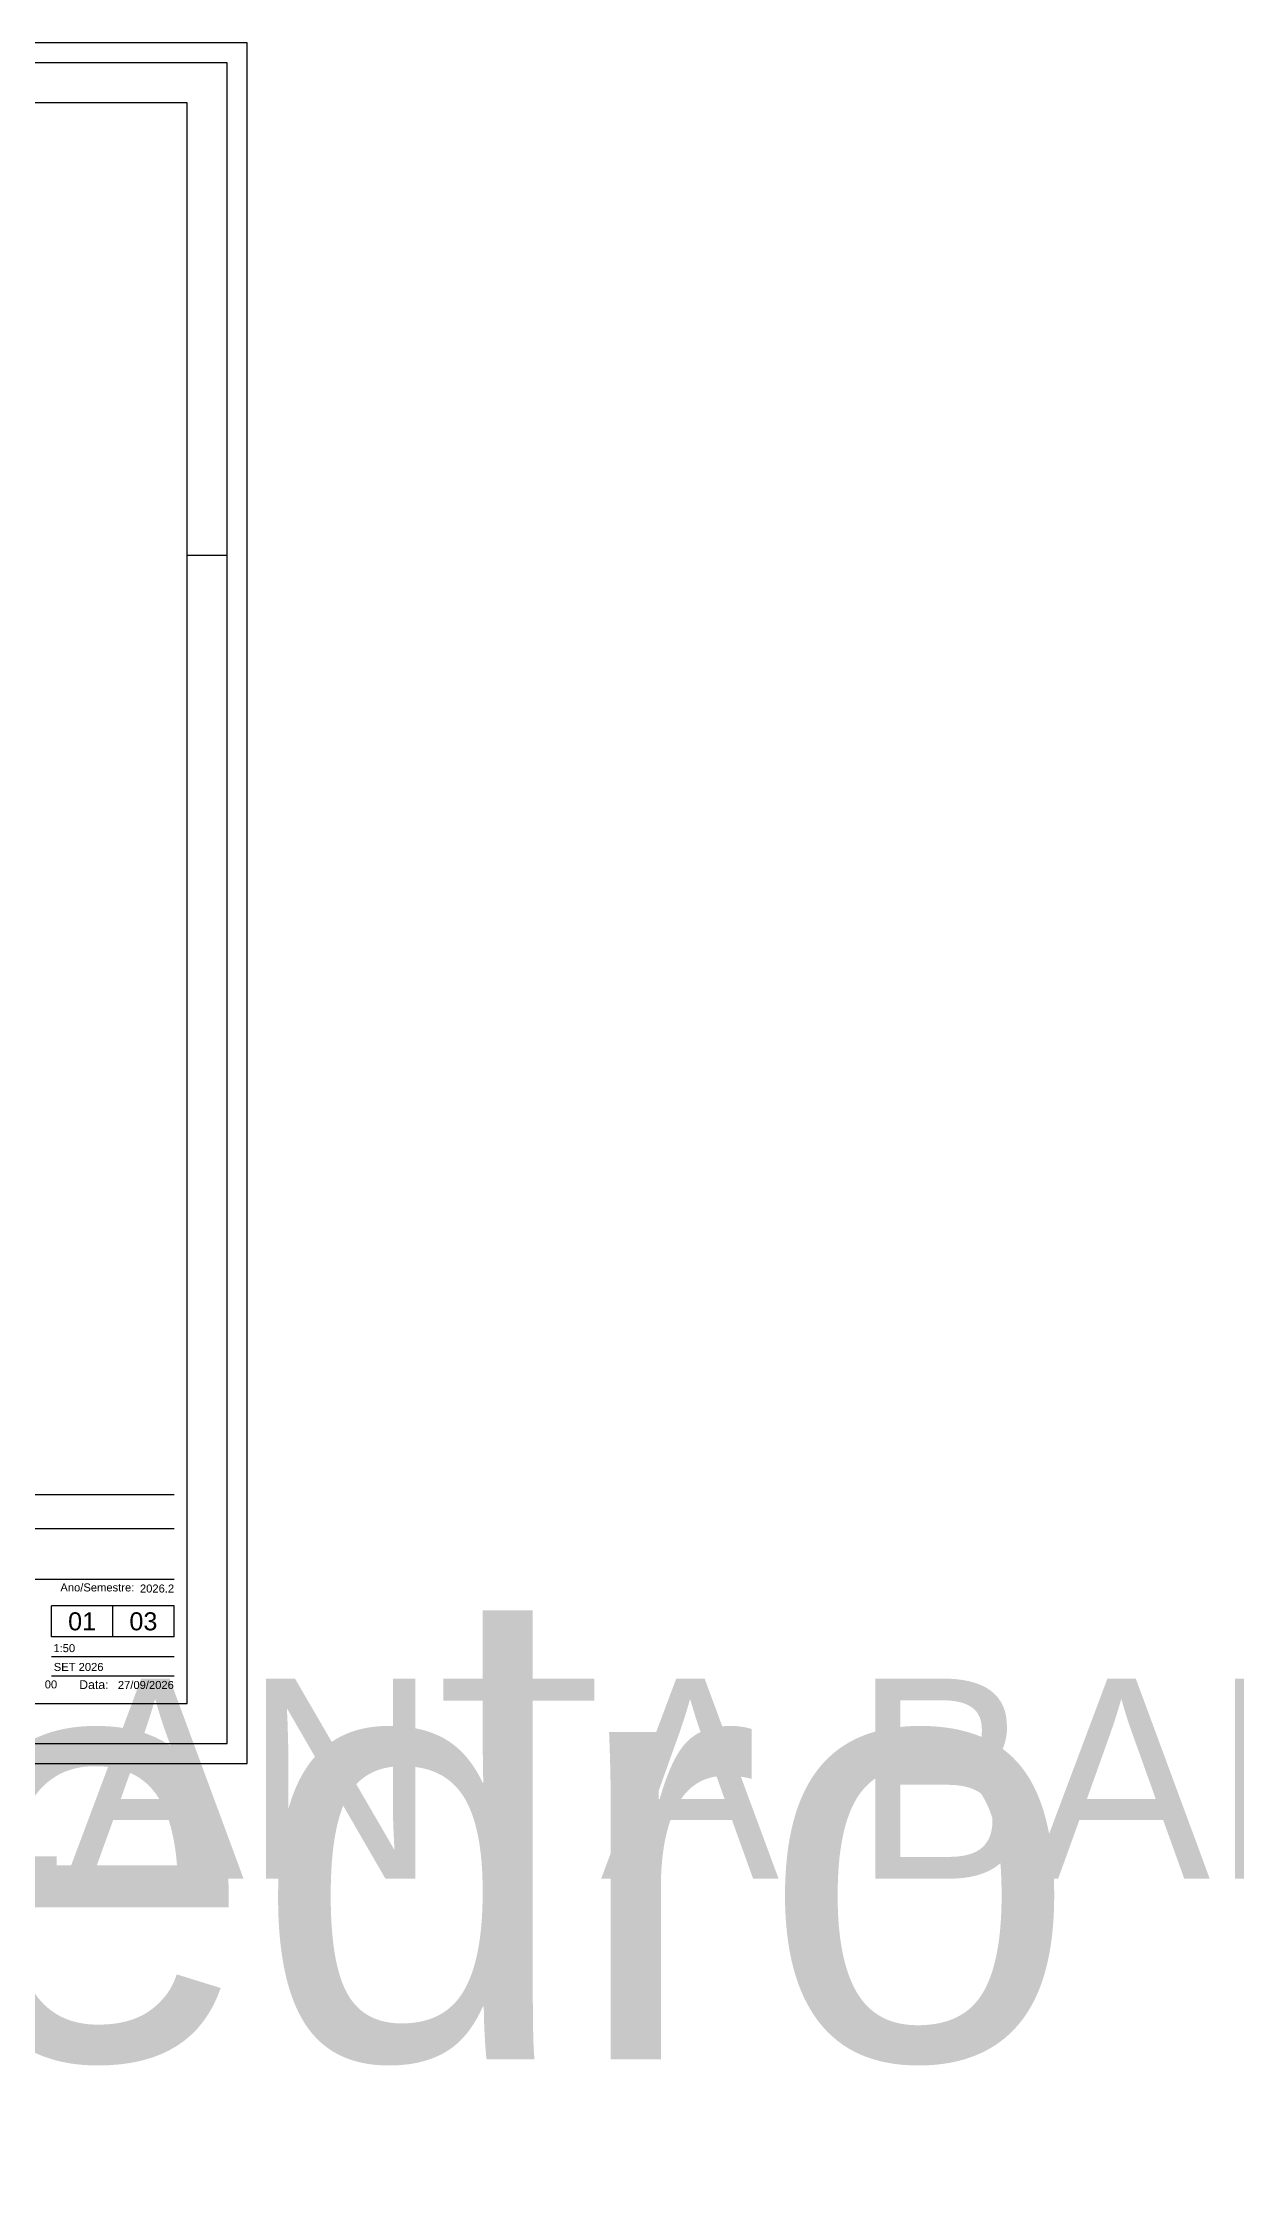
# Model space of a CAD drawing. Header units: metres. Extents: x -202116 to 907, y 1 to 978226.
# Drawn here: x 21.61 to 36.53, y 1.33 to 28.13 of the extents above; entities that cross this region are included whole.
import ezdxf
from ezdxf.enums import TextEntityAlignment as Align

# ---------------------------------------------------------------- set-up
doc = ezdxf.new("R2018")
doc.units = ezdxf.units.M
doc.header["$LTSCALE"] = 0.25
doc.layers.add('0_MRG_AUX', color=7, linetype='Continuous', true_color=0xecbcd1, plot=False)
doc.layers.add('CAR_0', color=7, linetype='Continuous', true_color=0xff6b00, plot=False)
for name, color, linetype in [('ARQ_ALV CT', 5, 'Continuous'), ('ARQ_SIMB 01', 1, 'Continuous'), ('CAR_LINHAS_CINZA', 8, 'Continuous'), ('CAR_LINHAS_DESTAQUE', 3, 'Continuous'), ('CAR_TEXTO_CINZA', 8, 'Continuous'), ('CAR_TEXTO_PRETO', 1, 'Continuous'), ('MRG_EXTERNA', 1, 'Continuous'), ('MRG_INTERNA', 2, 'Continuous')]:
    doc.layers.add(name, color=color, linetype=linetype)
doc.styles.add('Arial', font='arial.ttf')
doc.styles.get("Standard").update_dxf_attribs({"font": 'arial.ttf'})

# ---------------------------------------------------------------- blocks, each defined once
blk = doc.blocks.new('FORMATO_A2mmD')
at = {"layer": '0_MRG_AUX'}
blk.add_lwpolyline([(5, -5), (5, 425), (-599, 425), (-599, -5)], close=True, dxfattribs=at)
at = {"layer": 'MRG_EXTERNA'}
blk.add_lwpolyline([(0, 0), (0, 420), (-594, 420), (-594, 0)], close=True, dxfattribs=at)
at = {"layer": 'MRG_INTERNA'}
for p, q in [((-473, 410), (-473, 420)), ((-377, 410), (-377, 420)), ((-377, 410), (-377, 420)), ((-281, 410), (-281, 420)), ((-185, 410), (-185, 420)), ((-185, 410), (-185, 420)), ((-569, 297), (-594, 297)), ((-10, 297), (0, 297)), ((-473, 10), (-473, 0)), ((-377, 10), (-377, 0)), ((-377, 10), (-377, 0)), ((-281, 10), (-281, 0)), ((-185, 10), (-185, 0)), ((-185, 10), (-185, 0))]:
    blk.add_line(p, q, dxfattribs=at)
blk.add_lwpolyline([(-569, 410), (-569, 10), (-10, 10), (-10, 410)], close=True, dxfattribs=at)
blk = doc.blocks.new('carimbo')
at = {"layer": 'CAR_0'}
for p, q in [((0, 0), (0, 0.05225)), ((-0.175, 0), (0, 0))]:
    blk.add_line(p, q, dxfattribs=at)
at = {"layer": 'CAR_LINHAS_CINZA'}
for p, q in [((-0.17336, 0.05225), (-0.00329, 0.05225)), ((-0.17336, 0.04375), (-0.00329, 0.04375)), ((-0.00329, 0.031), (-0.17336, 0.031))]:
    blk.add_line(p, q, dxfattribs=at)
at = {"layer": 'CAR_LINHAS_DESTAQUE'}
for p, q in [((-0.00329, 0.02443), (-0.03396, 0.02443)), ((-0.03396, 0.01665), (-0.03396, 0.02443)), ((-0.01862, 0.01665), (-0.01862, 0.02443)), ((-0.00329, 0.01665), (-0.00329, 0.02443)), ((-0.00329, 0.01665), (-0.03396, 0.01665))]:
    blk.add_line(p, q, dxfattribs=at)
at = {"layer": 'CAR_TEXTO_CINZA'}
for p, q in [((-0.00329, 0.01165), (-0.03396, 0.01165)), ((-0.00329, 0.00685), (-0.03396, 0.00685))]:
    blk.add_line(p, q, dxfattribs=at)
at = {"layer": 'CAR_TEXTO_CINZA', "style": 'Arial'}
for s, height, p in [('Ano/Semestre:', 0.002, (-0.03171, 0.02803)), ('Data:', 0.0022, (-0.02701, 0.00365))]:
    blk.add_text(s, height=height, dxfattribs=at).set_placement(p)
at = {"layer": 'CAR_TEXTO_CINZA', "style": 'Arial', "flags": 8}
blk.add_attdef('FASE', (-0.17336, 0.04), '', height=0.002, dxfattribs=at)
blk.add_attdef('A/S', text='', height=0.002, dxfattribs=at).set_placement((-0.00329, 0.02776), align=Align.RIGHT)
at = {"layer": 'CAR_TEXTO_PRETO', "lineweight": 30, "flags": 104}
blk.add_attdef('TITULO_01', text='', height=0.003, dxfattribs=at).set_placement((-0.11218, 0.00625), align=Align.MIDDLE_CENTER)
at = {"layer": 'CAR_TEXTO_PRETO', "linetype": 'Continuous', "style": 'Arial', "flags": 8}
for tag, p, height in [('IES-CURSO', (-0.17336, 0.045), 0.006), ('NOME', (-0.17336, 0.033), 0.005)]:
    blk.add_attdef(tag, p, '', height=height, dxfattribs=at)
at = {"layer": 'CAR_TEXTO_PRETO', "style": 'Arial', "flags": 8}
for tag, p in [('DISCIPLINA', (-0.15782, 0.0275)), ('DOCENTE', (-0.15788, 0.024)), ('REVN', (-0.03563, 0.00379)), ('DATAEMISSÃO', (-0.03335, 0.00815))]:
    blk.add_attdef(tag, p, '', height=0.002, dxfattribs=at)
for tag, p in [('NUM', (-0.02629, 0.02054)), ('TOT', (-0.01095, 0.02054))]:
    blk.add_attdef(tag, text='', height=0.0045, dxfattribs=at).set_placement(p, align=Align.MIDDLE_CENTER)
at = {"layer": 'CAR_TEXTO_PRETO', "lineweight": 30, "flags": 104}
blk.add_attdef('DISCENTE', text='', height=0.002, dxfattribs=at).set_placement((-0.15757, 0.01762), align=Align.MIDDLE_LEFT)
at = {"layer": 'CAR_TEXTO_PRETO', "style": 'Arial'}
blk.add_attdef('ESCALA', (-0.03346, 0.01285), '', height=0.002, dxfattribs=at)
at = {"layer": 'CAR_TEXTO_PRETO', "style": 'Arial', "flags": 8}
blk.add_attdef('REVDATA', text='', height=0.002, dxfattribs=at).set_placement((-0.00337, 0.00365), align=Align.RIGHT)

msp = doc.modelspace()

# ---------------------------------------------------------------- block references
at = {"layer": 'ARQ_ALV CT', "xscale": 0.05, "yscale": 0.05, "zscale": 0.05}
msp.add_blockref('FORMATO_A2mmD', (23.918, 6.882), dxfattribs=at)
at = {"layer": 'ARQ_SIMB 01'}
ref = msp.add_blockref('carimbo', (23.418, 7.382), dxfattribs=dict(at, xscale=50, yscale=50, zscale=50))
lines = msp.add_mtext('PLANTA BAIXA - Pav.Inf ', dxfattribs={"layer": 'CAR_TEXTO_PRETO', "insert": (17.809, 7.695), "char_height": 2.5, "attachment_point": 1})
ref.add_attrib('TITULO_01', '', (17.809, 7.695), dxfattribs={"flags": 104}).embed_mtext(lines)
ref.add_attrib('ESCALA', '1:50', (21.745, 8.025), dxfattribs={"layer": 'CAR_TEXTO_PRETO', "height": 0.1, "style": 'Arial'})
ref.add_attrib('DATAEMISSÃO', 'SET 2026', (21.75, 7.79), dxfattribs={"layer": 'CAR_TEXTO_PRETO', "height": 0.1, "style": 'Arial'})
ref.add_attrib('NUM', '01', dxfattribs={"layer": 'CAR_TEXTO_PRETO', "height": 0.225, "style": 'Arial'}).set_placement((22.104, 8.41), align=Align.MIDDLE_CENTER)
ref.add_attrib('TOT', '03', dxfattribs={"layer": 'CAR_TEXTO_PRETO', "height": 0.225, "style": 'Arial'}).set_placement((22.87, 8.41), align=Align.MIDDLE_CENTER)
ref.add_attrib('REVN', '00', (21.637, 7.572), dxfattribs={"layer": 'CAR_TEXTO_PRETO', "height": 0.1, "style": 'Arial'})
ref.add_attrib('REVDATA', '27/09/2026', dxfattribs={"layer": 'CAR_TEXTO_PRETO', "height": 0.1, "style": 'Arial'}).set_placement((23.25, 7.565), align=Align.RIGHT)
ref.add_attrib('A/S', '2026.2', dxfattribs={"layer": 'CAR_TEXTO_CINZA', "height": 0.1, "style": 'Arial'}).set_placement((23.254, 8.77), align=Align.RIGHT)
lines = msp.add_mtext('Pedro Henrique dos Santos de Oliveira Passos', dxfattribs={"layer": 'CAR_TEXTO_PRETO', "insert": (15.539, 8.264), "char_height": 5.32824, "attachment_point": 1})
ref.add_attrib('DISCENTE', '', (15.539, 8.264), dxfattribs={"flags": 104}).embed_mtext(lines)

doc.saveas('drawing.dxf')
